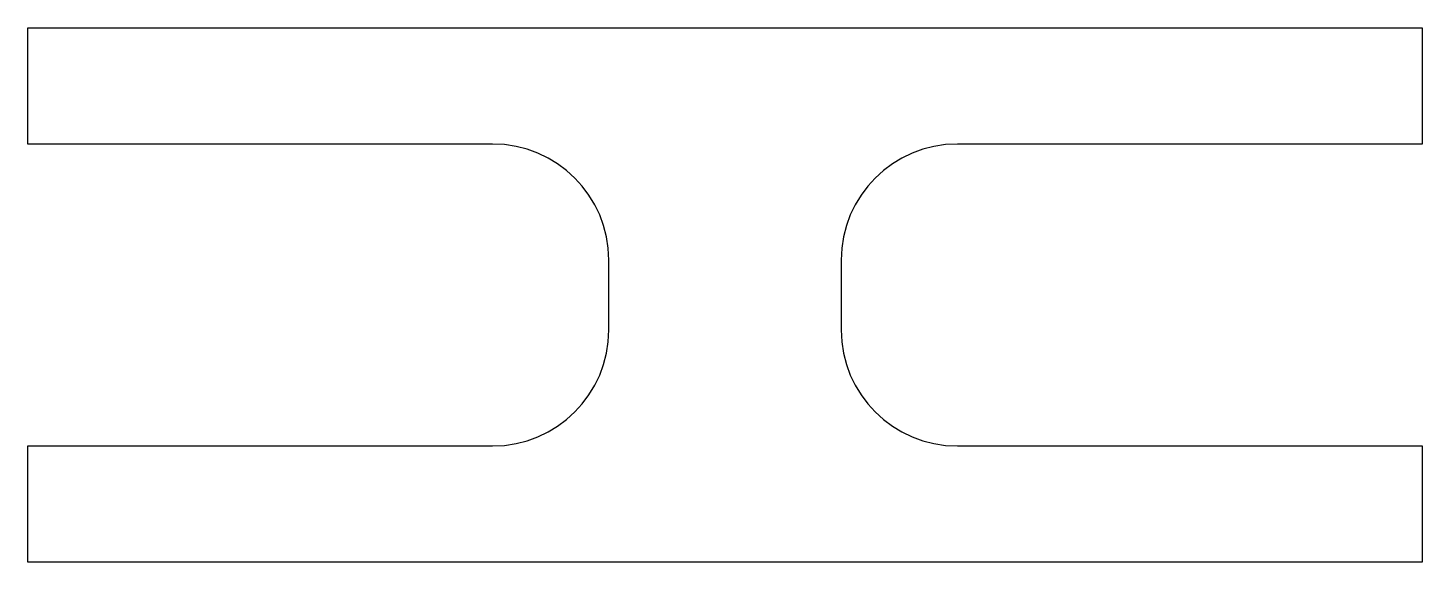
# Model space of a CAD drawing. Extents: x 922.8 to 982.8, y -16.4 to 6.6.
import ezdxf

# ---------------------------------------------------------------- set-up
doc = ezdxf.new("R2010")
doc.units = 0
doc.header["$LTSCALE"] = 15
doc.layers.get('0').update_dxf_attribs({"linetype": 'CONTINUOUS'})

msp = doc.modelspace()

# ---------------------------------------------------------------- linework, layer by layer
for p, q in [((922.832, 1.637), (922.832, 6.637)), ((922.832, 6.637), (982.832, 6.637)), ((982.832, 6.637), (982.832, 1.637)), ((942.832, 1.637), (922.832, 1.637)), ((982.832, 1.637), (962.832, 1.637)), ((947.832, -6.363), (947.832, -3.363)), ((957.832, -3.363), (957.832, -6.363)), ((922.832, -16.363), (922.832, -11.363)), ((922.832, -11.363), (942.832, -11.363)), ((962.832, -11.363), (982.832, -11.363)), ((982.832, -11.363), (982.832, -16.363)), ((982.832, -16.363), (922.832, -16.363))]:
    msp.add_line(p, q)
for centre, start, end in [((942.832, -3.363), 0, 90), ((962.832, -3.363), 90, 180), ((942.832, -6.363), 270, 0), ((962.832, -6.363), 180, 270)]:
    msp.add_arc(centre, 5, start, end)

doc.saveas('drawing.dxf')
